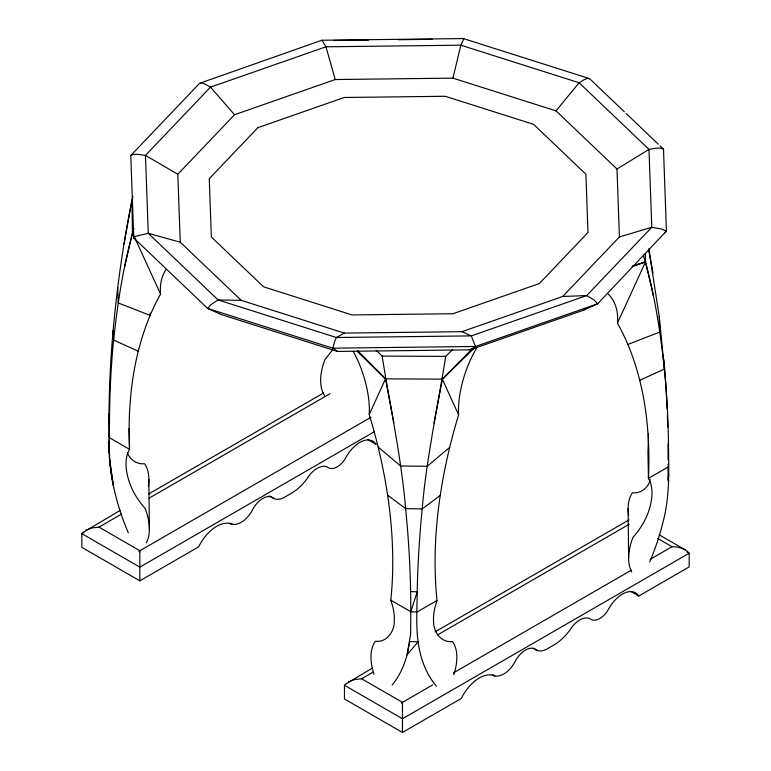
<?xml version="1.0" encoding="UTF-8"?>
<svg xmlns="http://www.w3.org/2000/svg" width="771" height="771" viewBox="0 0 771 771"><rect width="100%" height="100%" fill="white"/><g stroke="black" fill="none" stroke-linecap="round" stroke-linejoin="round"><path stroke-width="1.16" d="M649.693 561.943A167.172 96.52 -60 0 0 662.848 522.671C669.681 497.844 668.871 472.189 668.496 446.756A1013.72 581.122 -59.7 0 0 664.38 369.097L659.263 316.64L648.768 248.773M668.062 459.718L668.11 443.913M128.314 532.877A167.172 96.52 60 0 1 113.279 485.219L109.251 456.895L109 413.902A1013.72 588.475 -60.4 0 1 113.115 330.47C117.288 285.53 123.476 240.706 132.863 196.557M133.903 228.399C123.514 264.819 117.626 302.415 113.626 340.04A1013.72 581.122 59.7 0 0 109.511 417.689C109.521 440.251 108.056 463.024 113.279 485.219L110.06 463.988L110.6 466.291M668.062 480.449L668.072 466.59M476.767 347.846A58.413 23.843 -71.6 0 0 458.591 414.837C449.059 446.313 441.985 478.56 438.121 511.231A398.597 235.926 -61.9 0 0 437.022 600.484L435.307 606.025A44.333 25.597 -60 0 0 433.553 621.677C433.427 631.941 441.263 643.043 452.481 641.539A43.764 25.27 -60 0 1 453.791 674.606M668.756 474.271L668.168 478.608L668.688 481.933M452.519 349.764L445.686 356.385C437.822 407.213 426.488 457.56 422.2 508.918A1013.72 582.047 -59.7 0 0 417.198 591.839C417.005 615.113 414.817 638.889 422.633 661.354A167.172 96.52 -60 0 0 436.425 686.19M123.996 244.031L131.957 199.93L132.467 232.784L124.516 267.19M433.977 422.99L442.371 379.149L472.874 348.453M166.025 269.513A58.413 41.355 45 0 0 160.57 294.069C148.34 315.811 140.312 339.693 135.368 364.085A398.597 238.586 61.3 0 0 129.547 449.348L127.832 452.905A44.333 25.597 60 0 0 126.087 466.542C127.292 482.097 134.607 496.784 145.006 508.253A43.764 25.27 60 0 1 146.326 542.832M177.822 174.256L145.468 155.414C140.814 154.99 134.925 152.937 130.791 155.52L133.74 237.931L207.669 308.448L221.142 314.501L337.409 351.431L470.079 349.841L583.599 310.173L597.641 303.793L594.2 300.054L586.731 295.553L562.685 296.488L461.993 331.675L344.329 333.082L241.198 300.333L180.26 242.2L177.822 174.256L234.548 114.725L335.24 79.538L452.914 78.131L460.875 45.19L463.342 39.764L464.479 38.916M650.242 479.552C648.584 487.6 640.807 493.835 632.49 492.785A43.764 25.27 60 0 0 628.606 515.25M392.14 685.034A167.172 96.52 60 0 0 407.088 654.849L410.596 634.408L410.818 611.711L417.198 591.839L410.635 591.54A1013.72 582.047 59.7 0 0 405.633 508.629C401.296 457.27 390.155 406.895 382.146 356.086L376.171 350.294M374.041 674.307A43.764 25.27 60 0 1 375.361 641.241C386.57 642.744 394.405 631.642 394.28 621.378A44.333 25.597 60 0 0 392.535 605.727L390.81 600.185A398.597 235.926 61.9 0 0 389.712 510.932C385.857 478.261 378.773 446.014 369.242 414.538L385.471 378.85L442.371 379.149L473.905 348.444M631.69 571.889A43.764 25.27 -60 0 1 633.001 537.31C643.399 525.841 650.724 511.163 651.929 495.599A44.333 25.597 -60 0 0 650.175 481.962L648.459 478.405A398.597 238.586 -61.3 0 0 642.638 393.152C637.694 368.76 629.666 344.868 617.436 323.136L645.539 261.841L645.414 253.63M332.359 350.15L325.015 359.498A43.764 25.27 -60 0 0 324.552 395.484M452.914 78.131L556.036 110.879L579.108 82.748C582.163 81.234 586.22 77.302 589.574 78.642L624.356 111.824M533.127 648.16L536.24 649.953L535.845 649.529A19.342 11.17 -60 0 0 515.153 661.479A21.357 12.326 -60 0 1 505.554 672.929L503.945 673.864A23.448 13.541 -60 0 1 494.857 675.974L492.37 675.107A32.527 18.774 -60 0 0 461.289 698.487L402.462 732.45L344.464 698.969L344.464 685.284L345.254 684.34L372.509 667.994M130.791 155.52L199.602 83.297C203.052 81.871 207.293 85.687 210.502 87.142L234.548 114.725M562.685 296.488L619.412 236.948L651.774 227.291L661.817 229.083L666.298 231.194L597.641 303.793L475.495 346.468L470.079 349.841M583.599 310.173L585.256 308.429M472.931 348.502L442.371 379.149L458.591 414.837M464.335 38.55L321.902 40.246L200.73 82.902M449.676 447.353L427.25 466.282L400.592 465.983L378.156 447.055M440.202 495.483L422.2 508.918L405.633 508.629L387.63 495.184M120.305 510.344L82.622 532.713L81.832 533.648L81.832 547.333L139.83 580.823L198.648 546.851A32.527 18.774 -60 0 1 229.729 523.47L232.196 524.338M619.412 236.948L616.983 169.013L648.989 149.401C653.557 148.87 659.378 146.673 663.494 149.16L666.452 231.57L664.457 232.775M148.466 494.086L323.685 392.921M83.914 532.443L81.832 533.648L139.83 567.138L374.407 431.702M85.88 530.207L91.894 527.923L98.967 527.113L121.866 513.891M148.928 498.268L330.027 393.711M370.89 417.304L138.925 551.284L139.83 551.805M435.085 631.863L629.088 519.856M348.521 681.843L354.535 679.55L361.599 678.75L373.048 672.139M437.581 634.88L629.088 524.309M432.647 684.908L401.556 702.911L402.462 703.431M453.464 672.89L631.439 570.135M650.175 559.322L672.033 546.697C678.181 546.812 685.082 548.248 689.168 553.231L689.168 566.916L638.764 596.022A26.31 15.189 -60 0 0 610.073 606.555L606.787 612.029A17.617 10.177 -60 0 1 590.133 618.766A21.299 12.297 -60 0 0 569.403 630.736A41.036 23.689 -60 0 1 553.694 645.144L545.974 649.529A22.475 12.982 -60 0 1 536.51 650.107L535.758 649.683M437.022 600.484L417.015 612.01L410.818 611.711L390.81 600.185M344.329 333.082L336.368 337.505L334.662 341.553L332.764 348.174L337.409 351.431M639.757 380.276L664.38 369.097C660.236 330.74 654.396 292.305 643.39 255.268M627.912 344.454L659.783 332.031L659.263 316.64M631.989 266.573L645.539 261.841L653.5 296.247M633.068 265.995L645.539 261.841L633.001 265.985M333.737 40.477L368.519 40.063M398.511 39.707L432.097 39.302M382.146 356.086L445.686 356.385M241.198 300.333L218.126 299.958L210.965 304.632L207.669 308.448L332.764 348.174L475.495 346.468L471.283 335.896L461.993 331.675M269.455 495.936L273.599 498.326L273.213 497.902A19.342 11.17 -60 0 0 252.512 509.853A21.357 12.326 -60 0 1 242.913 521.302L241.313 522.227A23.448 13.541 -60 0 1 232.225 524.347L229.729 523.47M180.26 242.2L148.254 233.305L135.889 236.244L133.74 237.931L135.706 239.087M321.902 40.246L325.95 46.8L335.24 79.538M465.626 39.282L589.574 78.642M138.26 351.21L113.626 340.04L113.115 330.47M492.37 675.107L494.857 675.974L492.794 674.779M659.186 534.823L685.12 549.8M687.106 552.036L689.168 553.231L402.462 718.765L344.464 685.284M657.73 538.447L672.033 546.697M367.844 439.605L376.132 444.385A26.31 15.189 -60 0 0 347.442 454.919L344.145 460.393A17.617 10.177 -60 0 1 327.502 467.13A21.299 12.297 -60 0 0 306.762 479.109A41.036 23.689 -60 0 1 291.062 493.507L283.342 497.902A22.475 12.982 -60 0 1 273.869 498.48L273.127 498.047M630.485 591.241L638.764 596.022M230.153 523.143L232.225 524.347M98.967 527.113L139.83 550.706L139.83 580.823M361.599 678.75L402.462 702.342L402.462 732.45M109.029 434.189L109.549 437.774L129.547 449.348L129.143 428.474M626.1 113.482L658.28 144.177M660.015 145.844L663.494 149.16M556.036 110.879L616.983 169.013M357.339 351.47L385.471 378.85L393.865 422.691M357.445 350.757L385.471 378.85L357.503 350.718M127.321 452.538C129.701 459.67 136.949 464.624 144.495 463.728A43.764 25.27 -60 0 1 148.369 486.183M132.467 232.784L133.971 236.061M134.973 238.258L160.57 294.069M648.797 249.881L652.979 273.088M108.807 449.551L109.328 452.866L108.74 441.976M668.081 464.152L668.467 466.831L648.459 478.405L647.948 451.729A398.597 224.101 58.2 0 0 648.372 433.447M109.511 417.689L109 413.902L109.549 437.774M109.655 460.441L110.301 466.05M117.712 287.573L118.233 302.964L150.104 315.387L150.075 313.026M628.114 508.581L628.625 558.165M148.87 479.523L149.381 529.099M410.635 591.54L410.818 611.711M353.243 351.306A58.413 23.843 71.6 0 1 369.242 414.538M608.213 294.021A58.413 41.355 -45 0 1 617.436 323.136M663.87 359.537A1013.72 588.475 60.4 0 1 667.098 408.62M667.368 415.54A1013.72 588.475 60.4 0 1 667.715 427.018M409.796 641.501L407.088 654.849L418.046 641.8L409.796 641.501M210.502 87.142L145.468 155.414L148.254 233.305L218.126 299.958L336.368 337.505L471.283 335.896L586.731 295.553L651.774 227.291L648.989 149.401L579.108 82.748L460.875 45.19L325.95 46.8L210.502 87.142M257.909 127.658L209.259 178.718L211.341 236.986L263.615 286.841L352.058 314.934L452.972 313.73L539.334 283.555L587.984 232.485L585.893 174.227L533.628 124.372L445.185 96.279L344.261 97.483L257.909 127.658"/></g></svg>
